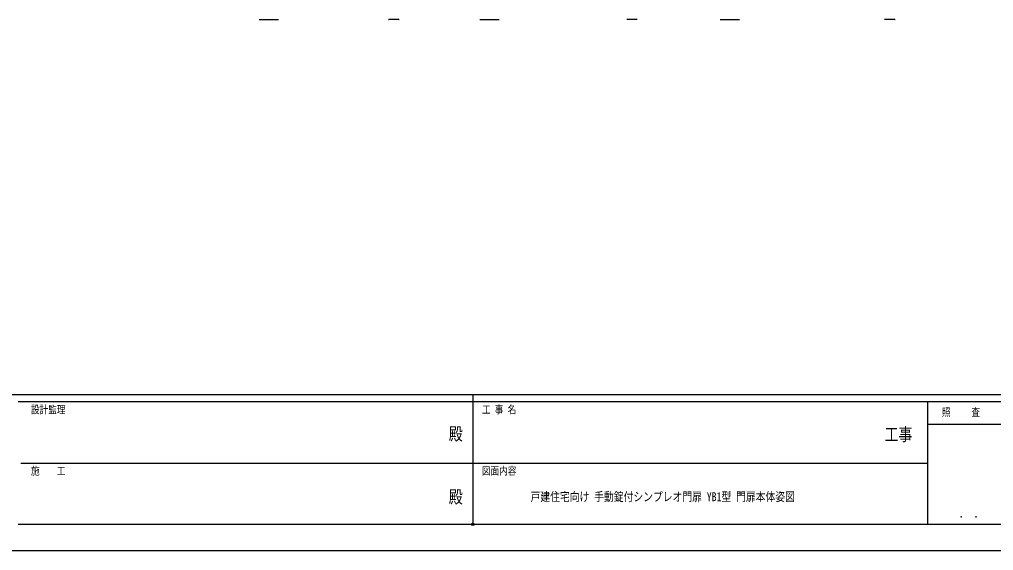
# Model space of a CAD drawing. Units: millimetres, scale not verified. Extents: x -8410 to 8410, y -5940 to 5940.
# Drawn here: x -2602 to 2968, y -5940 to -2905 of the extents above; entities that cross this region are included whole.
import ezdxf
from ezdxf.enums import TextEntityAlignment as Align

# ---------------------------------------------------------------- set-up
doc = ezdxf.new("R2010")
doc.units = ezdxf.units.MM
doc.header["$LTSCALE"] = 30
doc.header["$PDMODE"] = 32
doc.header["$PDSIZE"] = 15
for name, color, linetype in [('0-1_USER1', 3, 'Continuous'), ('0-3_YKK_A1', 4, 'Continuous'), ('0-5_YKK_ZWAK', 7, 'Continuous')]:
    doc.layers.add(name, color=color, linetype=linetype)
doc.styles.add('ＭＳ ゴシック', font='')
doc.styles.get('ＭＳ ゴシック').set_extended_font_data('MS Gothic')

msp = doc.modelspace()

# ---------------------------------------------------------------- linework, layer by layer
at = {"layer": '0-3_YKK_A1'}
for p, q in [((-1230.71, -2905.77), (-1121.98, -2905.77)), ((-431.98, -2905.77), (-490.71, -2905.77)), ((31.27, -2905.77), (140.01, -2905.77)), ((930.01, -2905.77), (871.27, -2905.77)), ((1405.33, -2905.77), (1514.06, -2905.77)), ((2404.06, -2905.77), (2345.33, -2905.77))]:
    msp.add_line(p, q, dxfattribs=at)
for centre, start, end in [((-1230.71, -2904.77), 183, 270), ((-1121.98, -2904.77), 270, 357), ((-490.71, -2904.77), 183, 270), ((-431.98, -2904.77), 270, 357), ((31.27, -2904.77), 183, 270), ((140.01, -2904.77), 270, 357), ((871.27, -2904.77), 183, 270), ((930.01, -2904.77), 270, 357), ((1405.33, -2904.77), 183, 270), ((1514.06, -2904.77), 270, 357), ((2345.33, -2904.77), 183, 270), ((2404.06, -2904.77), 270, 357)]:
    msp.add_arc(centre, 1, start, end, dxfattribs=at)
at = {"layer": '0-5_YKK_ZWAK'}
for p, q in [((7790.04, -5050), (-7809.96, -5050)), ((-9.96, -5050), (-9.96, -5790)), ((-9.96, -5090), (-2609.96, -5090)), ((2590.04, -5090), (-9.96, -5090)), ((3970.04, -5220), (2590.04, -5220)), ((-2594.96, -5440), (-9.96, -5440)), ((-9.96, -5440), (2590.04, -5440)), ((-2609.96, -5790), (-9.96, -5790)), ((-9.96, -5790), (2590.04, -5790)), ((2590.04, -5790), (3970.04, -5790))]:
    msp.add_line(p, q, dxfattribs=at)
msp.add_lwpolyline([(-8410, -5940), (8410, -5940), (8410, 5940), (-8410, 5940)], close=True, dxfattribs=at)
msp.add_lwpolyline([(3970.04, -5090), (2590.04, -5090), (2590.04, -5790)], dxfattribs=at)
msp.add_point((-9.96, -5790), dxfattribs=at)

# ---------------------------------------------------------------- texts
at = {"layer": '0-1_USER1', "style": 'ＭＳ ゴシック', "width": 0.8}
msp.add_text('戸建住宅向け 手動錠付シンプレオ門扉 YB1型 門扉本体姿図', height=51.32, dxfattribs=at).set_placement((320.62, -5673.44), align=Align.BOTTOM_LEFT)
at = {"layer": '0-5_YKK_ZWAK', "style": 'ＭＳ ゴシック', "width": 0.8}
for s, height, p in [('設計監理', 43.99, (-2536.63, -5170)), ('工 事 名', 43.99, (42.54, -5170)), ('照     査', 43.99, (2672.84, -5185)), ('殿', 73.31, (-147.33, -5331.67)), ('工事', 73.31, (2344.67, -5334.93)), ('施\u3000\u3000工', 43.99, (-2536.63, -5520)), ('図面内容', 43.99, (42.54, -5520)), ('殿', 73.31, (-147.33, -5691.67)), ('． ．', 51.83, (2770, -5768.7))]:
    msp.add_text(s, height=height, dxfattribs=at).set_placement(p, align=Align.BOTTOM_LEFT)

doc.saveas('drawing.dxf')
